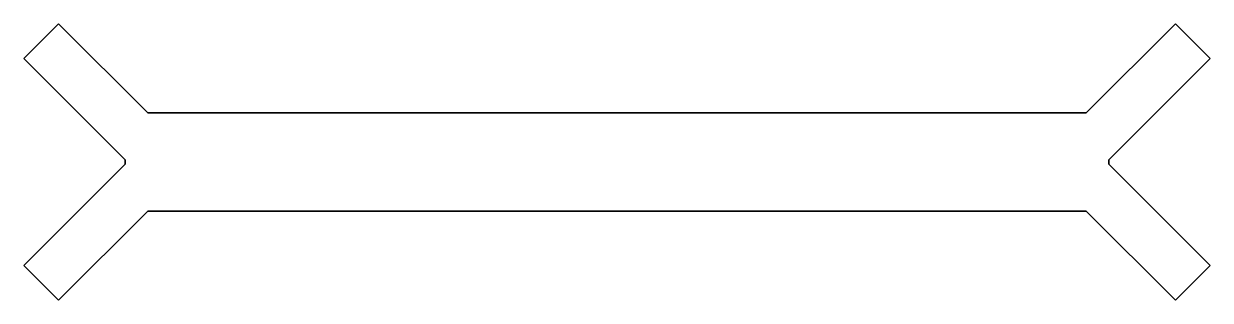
# Model space of a CAD drawing. Extents: x -1206 to 1206, y -281 to 281.
import ezdxf

# ---------------------------------------------------------------- set-up
doc = ezdxf.new("R2010")
doc.units = 0
doc.header["$MEASUREMENT"] = 0
doc.layers.get('0').update_dxf_attribs({"linetype": 'CONTINUOUS'})

msp = doc.modelspace()

# ---------------------------------------------------------------- linework, layer by layer
for points in [[(-1206.4, 210.7), (-1135.7, 281.4), (-954.3, 100), (954.3, 100)], [(954.3, 100), (1135.7, 281.4), (1206.4, 210.7), (1000, 4.3)], [(-1000, 4.3), (-1206.4, 210.7)], [(-1000, -4.3), (-1000, 4.3)], [(1000, 4.3), (1000, -4.3)], [(-1135.7, -281.4), (-1206.4, -210.7), (-1000, -4.3)], [(1000, -4.3), (1206.4, -210.7), (1135.7, -281.4)], [(-954.3, -100), (-1135.7, -281.4)], [(954.3, -100), (-954.3, -100)], [(1135.7, -281.4), (954.3, -100)]]:
    msp.add_lwpolyline(points)
at = {"linetype": 'Continuous', "flags": 128}
msp.add_lwpolyline([(1000, -4.3), (1000, 4.3), (1206.4, 210.7), (1135.7, 281.4), (954.3, 100), (-954.3, 100), (-1135.7, 281.4), (-1206.4, 210.7), (-1000, 4.3), (-1000, -4.3), (-1206.4, -210.7), (-1135.7, -281.4), (-954.3, -100), (954.3, -100), (1135.7, -281.4), (1206.4, -210.7)], close=True, dxfattribs=at)

doc.saveas('drawing.dxf')
